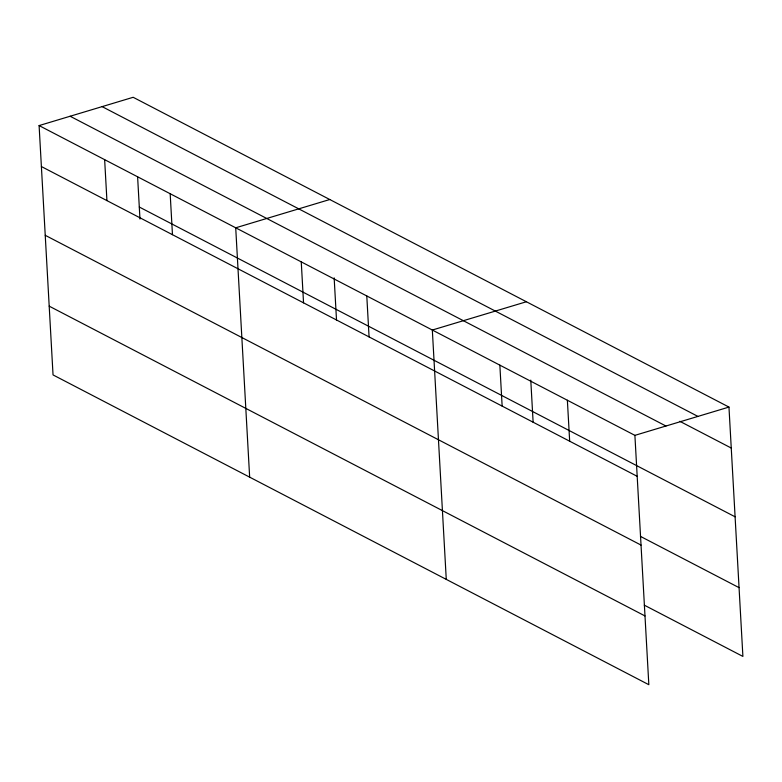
<?xml version="1.0" encoding="UTF-8"?>
<svg xmlns="http://www.w3.org/2000/svg" width="782" height="782" viewBox="0 0 782 782"><rect width="100%" height="100%" fill="white"/><g stroke="black" fill="none" stroke-linecap="round" stroke-linejoin="round"><path stroke-width="1.17" d="M39.1 125.579L634.896 435.359L648.835 684.709L53.039 374.92L39.1 125.579L133.165 97.291L728.961 407.08L742.9 656.421L644.29 605.151M329.779 199.518L235.714 227.806L249.654 477.157M526.384 301.754L432.329 330.033L446.268 579.384M634.896 435.359L728.961 407.08M102.119 106.626L697.915 416.405M679.802 421.293L731.248 448.037M70.136 116.244L665.941 426.024M139.294 207.025L735.09 516.804M41.387 166.537L637.193 476.316M640.448 536.384L739.058 587.653M45.239 235.304L641.035 545.083M49.198 306.163L644.994 615.942M567.37 400.247L569.667 441.214M530.773 380.111L533.129 422.29M499.854 365.135L502.142 406.102M366.787 295.958L369.075 336.915M334.158 277.884L336.514 320.063M301.256 261.882L303.543 302.839M170.173 193.731L172.47 234.688M137.612 176.869L139.968 219.038M104.641 159.655L106.929 200.612"/></g></svg>
